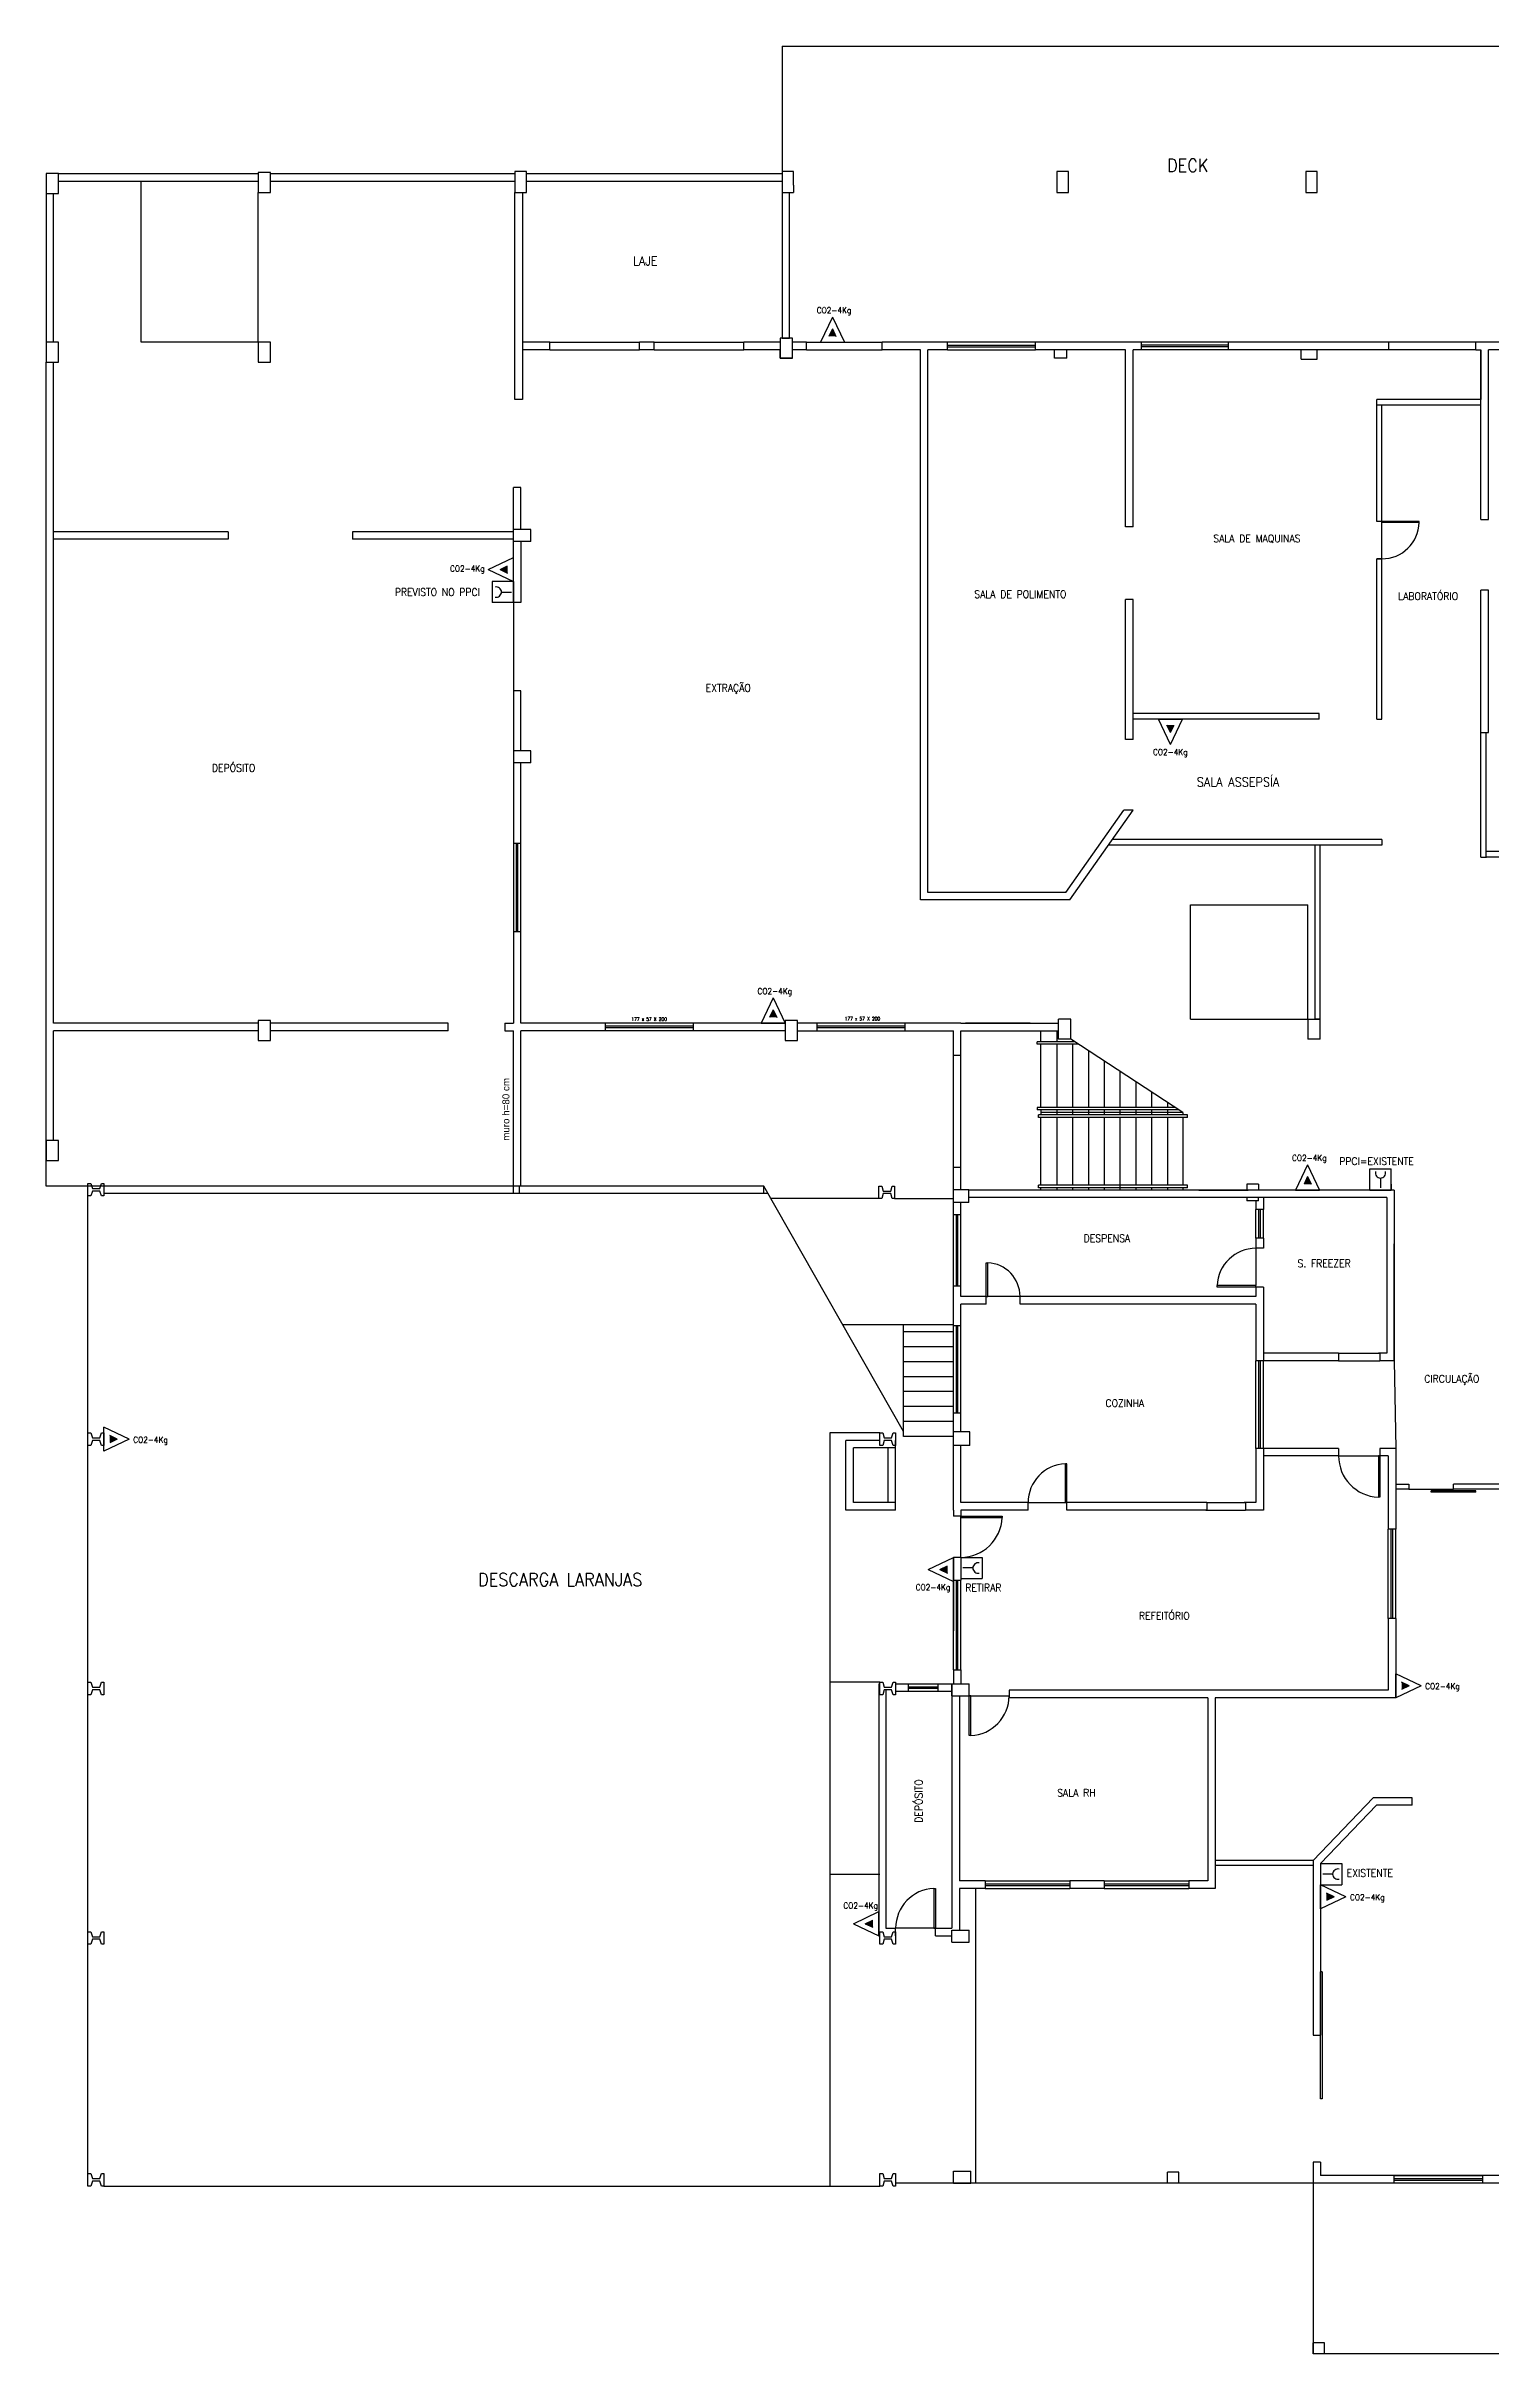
# Model space of a CAD drawing. Header units: metres. Extents: x 2.4 to 59.3, y 2.2 to 48.5.
# Drawn here: x 2.37 to 31.42, y 2.17 to 48.53 of the extents above; entities that cross this region are included whole.
import ezdxf

# ---------------------------------------------------------------- set-up
doc = ezdxf.new("R2010")
doc.units = ezdxf.units.M
doc.header["$LTSCALE"] = 5
doc.styles.add('textstyle5', font='')
doc.styles.add('textstyle7', font='Standard')
doc.styles.get('textstyle5').set_extended_font_data('arial')

msp = doc.modelspace()

# ---------------------------------------------------------------- hatches: boundary and pattern name
for points in [[(18.093, 42.701), (18.238, 42.701), (18.165, 42.854)], [(11.64, 37.949), (11.64, 38.094), (11.487, 38.022)], [(24.886, 34.896), (25.031, 34.896), (24.958, 34.744)], [(16.903, 29.021), (17.048, 29.021), (16.975, 29.174)], [(27.643, 25.671), (27.788, 25.671), (27.716, 25.824)], [(3.644, 20.476), (3.644, 20.621), (3.797, 20.549)], [(20.48, 17.859), (20.48, 18.004), (20.327, 17.932)], [(29.604, 15.523), (29.604, 15.668), (29.757, 15.595)], [(28.094, 11.283), (28.094, 11.428), (28.247, 11.356)], [(18.98, 10.743), (18.98, 10.888), (18.827, 10.815)]]:
    msp.add_hatch(color=1).paths.add_polyline_path(points, flags=0)

# ---------------------------------------------------------------- linework, layer by layer
for p, q in [((17.157, 48.534), (17.157, 46.014)), ((17.157, 48.534), (20.087, 48.534)), ((20.087, 48.534), (32.667, 48.534)), ((2.617, 45.974), (2.367, 45.974)), ((2.367, 45.974), (2.367, 45.574)), ((2.617, 45.574), (2.617, 45.974)), ((2.617, 45.974), (6.627, 45.974)), ((6.877, 45.994), (6.627, 45.994)), ((6.627, 45.994), (6.627, 45.594)), ((6.877, 45.594), (6.877, 45.994)), ((6.877, 45.974), (11.787, 45.974)), ((12.017, 46.014), (11.787, 46.014)), ((11.787, 46.014), (11.787, 45.594)), ((12.017, 45.594), (12.017, 46.014)), ((12.017, 45.974), (17.157, 45.974)), ((17.157, 46.014), (17.157, 45.594)), ((17.387, 46.014), (17.157, 46.014)), ((17.387, 45.744), (17.387, 46.014)), ((22.907, 46.014), (22.677, 46.014)), ((22.677, 46.014), (22.677, 45.594)), ((22.907, 46.014), (22.677, 46.014)), ((22.677, 46.014), (22.677, 45.594)), ((22.907, 45.594), (22.907, 46.014)), ((22.907, 45.594), (22.907, 46.014)), ((27.907, 46.014), (27.677, 46.014)), ((27.677, 46.014), (27.677, 45.594)), ((27.907, 46.014), (27.677, 46.014)), ((27.677, 46.014), (27.677, 45.594)), ((27.907, 45.594), (27.907, 46.014)), ((27.907, 45.594), (27.907, 46.014)), ((2.367, 45.574), (2.367, 42.584)), ((2.367, 45.574), (2.617, 45.574)), ((2.517, 42.584), (2.517, 45.574)), ((2.617, 45.824), (6.627, 45.824)), ((4.277, 42.584), (4.277, 45.824)), ((6.627, 45.594), (6.877, 45.594)), ((6.627, 42.584), (6.627, 45.594)), ((6.877, 45.824), (11.787, 45.824)), ((11.787, 45.594), (12.017, 45.594)), ((11.787, 41.434), (11.787, 45.594)), ((11.937, 45.594), (11.937, 41.434)), ((12.017, 45.824), (17.157, 45.824)), ((17.157, 45.594), (17.387, 45.594)), ((17.157, 45.594), (17.157, 42.664)), ((17.307, 42.664), (17.307, 45.594)), ((17.387, 45.744), (17.387, 45.594)), ((22.677, 45.594), (22.907, 45.594)), ((22.677, 45.594), (22.907, 45.594)), ((22.677, 45.594), (22.907, 45.594)), ((27.677, 45.594), (27.907, 45.594)), ((27.677, 45.594), (27.907, 45.594)), ((17.367, 42.664), (17.117, 42.664)), ((17.117, 42.664), (17.117, 42.264)), ((17.157, 42.664), (17.307, 42.664)), ((17.367, 42.264), (17.367, 42.664)), ((2.617, 42.584), (2.367, 42.584)), ((2.367, 42.584), (2.367, 42.184)), ((2.617, 42.184), (2.617, 42.584)), ((6.627, 42.584), (4.277, 42.584)), ((6.627, 42.584), (4.277, 42.584)), ((6.877, 42.584), (6.627, 42.584)), ((6.627, 42.584), (6.627, 42.184)), ((6.877, 42.184), (6.877, 42.584)), ((12.487, 42.584), (11.937, 42.584)), ((12.487, 42.434), (11.937, 42.434)), ((12.487, 42.434), (12.487, 42.584)), ((12.487, 42.584), (14.287, 42.584)), ((12.487, 42.434), (14.287, 42.434)), ((14.587, 42.584), (14.287, 42.584)), ((14.287, 42.434), (14.287, 42.584)), ((14.587, 42.434), (14.287, 42.434)), ((14.587, 42.434), (14.587, 42.584)), ((14.587, 42.584), (16.387, 42.584)), ((14.587, 42.434), (16.387, 42.434)), ((17.117, 42.584), (16.387, 42.584)), ((16.387, 42.434), (16.387, 42.584)), ((17.117, 42.434), (16.387, 42.434)), ((17.117, 42.264), (17.117, 42.434)), ((17.367, 42.264), (17.117, 42.264)), ((17.117, 42.264), (17.367, 42.264)), ((17.647, 42.584), (17.367, 42.584)), ((17.367, 42.264), (17.367, 42.434)), ((17.647, 42.434), (17.367, 42.434)), ((17.647, 42.434), (17.647, 42.584)), ((17.647, 42.584), (19.167, 42.584)), ((17.647, 42.434), (19.167, 42.434)), ((19.167, 42.434), (19.167, 42.584)), ((32.732, 42.584), (19.167, 42.584)), ((19.937, 42.434), (19.167, 42.434)), ((19.937, 31.384), (19.937, 42.434)), ((20.477, 42.434), (20.087, 42.434)), ((20.087, 31.534), (20.087, 42.434)), ((20.477, 42.434), (20.477, 42.584)), ((20.477, 42.524), (22.247, 42.524)), ((20.477, 42.494), (22.247, 42.494)), ((20.477, 42.434), (22.247, 42.434)), ((22.247, 42.434), (22.247, 42.584)), ((24.057, 42.434), (22.247, 42.434)), ((22.627, 42.264), (22.627, 42.434)), ((22.877, 42.264), (22.627, 42.264)), ((22.877, 42.264), (22.877, 42.434)), ((24.057, 38.874), (24.057, 42.434)), ((24.207, 38.874), (24.207, 42.434)), ((31.097, 42.434), (24.207, 42.434)), ((24.377, 42.434), (24.377, 42.584)), ((26.127, 42.524), (24.377, 42.524)), ((26.127, 42.494), (24.377, 42.494)), ((26.127, 42.434), (26.127, 42.584)), ((27.587, 42.244), (27.587, 42.434)), ((27.587, 42.244), (27.907, 42.244)), ((27.907, 42.244), (27.907, 42.434)), ((29.347, 42.434), (29.347, 42.584)), ((29.347, 42.434), (29.347, 42.584)), ((31.097, 42.434), (31.097, 42.584)), ((31.097, 42.434), (31.097, 42.584)), ((31.097, 42.434), (31.197, 42.434)), ((31.197, 39.024), (31.197, 42.434)), ((31.197, 42.434), (31.197, 41.434)), ((31.347, 39.024), (31.347, 42.434)), ((34.387, 42.434), (31.347, 42.434)), ((2.367, 25.634), (2.367, 42.184)), ((2.367, 42.184), (2.617, 42.184)), ((2.517, 28.904), (2.517, 42.184)), ((6.627, 42.184), (6.877, 42.184)), ((11.937, 41.434), (11.787, 41.434)), ((31.197, 41.434), (29.107, 41.434)), ((29.107, 38.984), (29.107, 41.434)), ((31.197, 41.324), (29.107, 41.324)), ((29.207, 38.234), (29.207, 41.324)), ((11.907, 39.664), (11.757, 39.664)), ((11.757, 37.354), (11.757, 39.664)), ((11.907, 38.824), (11.907, 39.664)), ((29.207, 38.984), (29.107, 38.984)), ((29.957, 38.984), (29.207, 38.984)), ((29.957, 38.964), (29.207, 38.964)), ((29.957, 38.964), (29.957, 38.984)), ((31.197, 39.024), (31.347, 39.024)), ((6.025, 38.78), (2.517, 38.78)), ((6.025, 38.63), (2.517, 38.63)), ((11.757, 38.78), (8.525, 38.78)), ((11.757, 38.63), (8.525, 38.63)), ((12.107, 38.824), (11.757, 38.824)), ((12.107, 38.584), (11.757, 38.584)), ((11.907, 38.584), (11.907, 37.354)), ((12.107, 38.584), (12.107, 38.824)), ((24.207, 38.874), (24.057, 38.874)), ((29.107, 38.234), (29.207, 38.234)), ((29.207, 38.234), (29.107, 38.234)), ((29.107, 35.014), (29.107, 38.234)), ((29.207, 35.014), (29.207, 38.234)), ((31.197, 34.744), (31.197, 37.604)), ((31.347, 37.604), (31.197, 37.604)), ((31.347, 34.744), (31.347, 37.604)), ((11.907, 37.354), (11.757, 37.354)), ((11.757, 37.354), (11.757, 35.584)), ((24.207, 37.414), (24.057, 37.414)), ((24.057, 34.604), (24.057, 37.414)), ((24.207, 34.604), (24.207, 37.414)), ((11.907, 35.584), (11.757, 35.584)), ((11.757, 35.584), (11.757, 28.904)), ((11.907, 34.374), (11.907, 35.584)), ((27.947, 35.124), (24.207, 35.124)), ((27.947, 35.014), (24.207, 35.014)), ((27.947, 35.014), (27.947, 35.124)), ((29.107, 35.014), (29.207, 35.014)), ((12.107, 34.374), (11.757, 34.374)), ((12.107, 34.134), (12.107, 34.374)), ((24.207, 34.604), (24.057, 34.604)), ((31.197, 32.244), (31.197, 34.744)), ((31.197, 34.744), (31.347, 34.744)), ((31.297, 34.744), (31.297, 32.244)), ((12.107, 34.134), (11.757, 34.134)), ((11.907, 28.904), (11.907, 34.134)), ((22.859, 31.534), (24.024, 33.184)), ((22.937, 31.384), (24.207, 33.184)), ((24.207, 33.184), (24.024, 33.184)), ((11.907, 32.514), (11.757, 32.514)), ((11.907, 32.514), (11.757, 32.514)), ((11.817, 30.744), (11.817, 32.514)), ((11.847, 30.744), (11.847, 32.514)), ((29.207, 32.484), (23.713, 32.484)), ((29.207, 32.594), (23.791, 32.594)), ((27.867, 28.984), (27.867, 32.484)), ((27.967, 28.984), (27.967, 32.484)), ((29.207, 32.594), (29.207, 32.484)), ((31.197, 32.244), (31.307, 32.244)), ((36.447, 32.354), (31.297, 32.354)), ((36.337, 32.244), (31.307, 32.244)), ((22.859, 31.534), (20.087, 31.534)), ((22.937, 31.384), (19.937, 31.384)), ((25.363, 31.284), (27.717, 31.284)), ((27.717, 28.984), (27.717, 31.284)), ((11.907, 30.744), (11.757, 30.744)), ((11.907, 30.744), (11.757, 30.744)), ((6.627, 28.904), (2.517, 28.904)), ((2.517, 26.547), (2.517, 28.754)), ((6.627, 28.754), (2.517, 28.754)), ((6.877, 28.961), (6.627, 28.961)), ((6.627, 28.961), (6.627, 28.561)), ((6.877, 28.561), (6.877, 28.961)), ((10.444, 28.904), (6.877, 28.904)), ((10.444, 28.754), (6.877, 28.754)), ((11.583, 28.904), (11.757, 28.904)), ((11.583, 28.754), (11.757, 28.754)), ((11.757, 25.484), (11.757, 28.754)), ((17.217, 28.904), (11.907, 28.904)), ((11.907, 25.634), (11.907, 28.754)), ((17.217, 28.754), (11.907, 28.754)), ((13.607, 28.754), (13.607, 28.904)), ((15.377, 28.844), (13.607, 28.844)), ((15.377, 28.814), (13.607, 28.814)), ((15.377, 28.754), (15.377, 28.904)), ((17.467, 28.961), (17.217, 28.961)), ((17.217, 28.961), (17.217, 28.561)), ((17.467, 28.561), (17.467, 28.961)), ((20.747, 28.904), (17.467, 28.904)), ((17.467, 28.754), (20.597, 28.754)), ((17.857, 28.754), (17.857, 28.904)), ((19.627, 28.844), (17.857, 28.844)), ((19.627, 28.814), (17.857, 28.814)), ((19.627, 28.754), (19.627, 28.904)), ((20.597, 28.254), (20.597, 28.754)), ((20.747, 28.904), (22.707, 28.904)), ((20.747, 28.754), (22.707, 28.754)), ((20.747, 26.004), (20.747, 28.754)), ((22.139, 28.904), (20.838, 28.904)), ((22.355, 28.534), (22.355, 28.754)), ((22.673, 28.754), (22.673, 28.534)), ((22.957, 28.984), (22.707, 28.984)), ((22.707, 28.584), (22.707, 28.984)), ((22.957, 28.584), (22.957, 28.984)), ((22.957, 28.584), (22.957, 28.984)), ((25.363, 28.984), (27.717, 28.984)), ((27.717, 28.984), (27.717, 28.584)), ((27.717, 28.984), (27.967, 28.984)), ((27.967, 28.984), (27.867, 28.984)), ((27.967, 28.584), (27.967, 28.984)), ((6.627, 28.561), (6.877, 28.561)), ((17.217, 28.561), (17.467, 28.561)), ((22.279, 28.484), (22.279, 28.534)), ((23.033, 28.534), (22.279, 28.534)), ((23.11, 28.484), (22.279, 28.484)), ((22.355, 27.214), (22.355, 28.484)), ((22.673, 28.484), (22.673, 27.214)), ((22.957, 28.584), (22.707, 28.584)), ((25.209, 27.114), (22.957, 28.584)), ((22.991, 28.562), (22.991, 28.534)), ((22.991, 28.484), (22.991, 27.214)), ((23.309, 28.354), (23.309, 27.214)), ((27.967, 28.584), (27.717, 28.584)), ((20.747, 28.254), (20.597, 28.254)), ((20.597, 26.004), (20.597, 28.254)), ((23.627, 28.147), (23.627, 27.214)), ((23.945, 27.939), (23.945, 27.214)), ((24.262, 27.732), (24.262, 27.214)), ((24.58, 27.524), (24.58, 27.214)), ((22.279, 27.214), (22.279, 27.164)), ((25.056, 27.214), (22.279, 27.214)), ((25.132, 27.164), (22.279, 27.164)), ((22.305, 27.014), (22.305, 27.064)), ((25.3, 27.064), (22.305, 27.064)), ((25.3, 27.014), (22.305, 27.014)), ((22.355, 27.164), (22.355, 27.064)), ((25.209, 27.114), (22.355, 27.114)), ((22.355, 25.651), (22.355, 27.017)), ((22.673, 27.164), (22.673, 27.114)), ((22.673, 27.114), (22.673, 27.064)), ((22.673, 27.014), (22.673, 25.651)), ((22.991, 27.164), (22.991, 27.114)), ((22.991, 27.114), (22.991, 27.064)), ((22.991, 27.014), (22.991, 25.651)), ((23.309, 27.164), (23.309, 27.114)), ((23.309, 27.114), (23.309, 27.064)), ((23.309, 27.014), (23.309, 25.651)), ((23.627, 27.164), (23.627, 27.114)), ((23.627, 27.114), (23.627, 27.064)), ((23.627, 27.014), (23.627, 25.651)), ((23.945, 27.164), (23.945, 27.114)), ((23.945, 27.114), (23.945, 27.064)), ((23.945, 27.014), (23.945, 25.554)), ((24.262, 27.164), (24.262, 27.114)), ((24.262, 27.114), (24.262, 27.064)), ((24.262, 27.014), (24.262, 25.651)), ((24.58, 27.164), (24.58, 27.114)), ((24.58, 27.114), (24.58, 27.064)), ((24.58, 27.014), (24.58, 25.651)), ((24.898, 27.317), (24.898, 27.214)), ((24.898, 27.164), (24.898, 27.114)), ((24.898, 27.114), (24.898, 27.064)), ((24.898, 27.014), (24.898, 25.651)), ((25.209, 27.114), (25.209, 27.064)), ((25.209, 27.014), (25.209, 25.651)), ((25.3, 27.014), (25.3, 27.064)), ((2.617, 26.547), (2.367, 26.547)), ((2.367, 26.547), (2.367, 26.147)), ((2.617, 26.147), (2.617, 26.547)), ((2.367, 26.147), (2.617, 26.147)), ((20.747, 26.004), (20.597, 26.004)), ((20.597, 25.054), (20.597, 26.004)), ((20.747, 25.557), (20.747, 26.004)), ((20.747, 25.819), (20.747, 25.999)), ((11.877, 25.634), (2.367, 25.634)), ((3.207, 25.434), (3.207, 25.684)), ((3.207, 25.684), (3.267, 25.684)), ((3.207, 20.674), (3.207, 25.634)), ((3.267, 25.684), (3.297, 25.584)), ((3.297, 25.534), (3.267, 25.434)), ((3.297, 25.584), (3.447, 25.584)), ((3.447, 25.534), (3.297, 25.534)), ((3.447, 25.584), (3.477, 25.684)), ((3.477, 25.434), (3.447, 25.534)), ((3.477, 25.684), (3.527, 25.684)), ((3.527, 25.684), (3.527, 25.434)), ((16.787, 25.634), (3.527, 25.634)), ((11.877, 25.484), (11.877, 25.634)), ((11.877, 25.484), (11.877, 25.634)), ((16.787, 25.484), (16.787, 25.634)), ((19.597, 20.704), (16.787, 25.634)), ((19.097, 25.384), (19.097, 25.634)), ((19.097, 25.634), (19.157, 25.634)), ((19.157, 25.634), (19.187, 25.534)), ((19.187, 25.534), (19.337, 25.534)), ((19.337, 25.534), (19.367, 25.634)), ((19.367, 25.634), (19.417, 25.634)), ((19.417, 25.634), (19.417, 25.384)), ((20.907, 25.557), (20.597, 25.557)), ((20.907, 25.304), (20.907, 25.557)), ((29.457, 25.554), (20.907, 25.554)), ((22.305, 25.601), (22.305, 25.651)), ((25.3, 25.651), (22.305, 25.651)), ((25.3, 25.601), (22.305, 25.601)), ((22.355, 25.554), (22.355, 25.601)), ((22.673, 25.601), (22.673, 25.554)), ((22.991, 25.601), (22.991, 25.554)), ((23.309, 25.601), (23.309, 25.554)), ((23.627, 25.601), (23.627, 25.554)), ((24.262, 25.601), (24.262, 25.554)), ((24.58, 25.601), (24.58, 25.554)), ((24.898, 25.601), (24.898, 25.554)), ((25.209, 25.601), (25.209, 25.554)), ((25.209, 25.574), (25.209, 25.554)), ((25.3, 25.601), (25.3, 25.651)), ((25.527, 25.554), (26.52, 25.554)), ((26.497, 25.674), (26.497, 25.554)), ((26.727, 25.674), (26.497, 25.674)), ((26.727, 25.674), (26.727, 25.554)), ((29.392, 25.674), (29.392, 25.554)), ((29.457, 25.554), (29.457, 25.404)), ((3.267, 25.434), (3.207, 25.434)), ((3.527, 25.434), (3.477, 25.434)), ((16.873, 25.484), (3.527, 25.484)), ((11.877, 25.484), (11.877, 25.484)), ((19.097, 25.384), (16.93, 25.384)), ((19.157, 25.384), (19.097, 25.384)), ((19.187, 25.484), (19.157, 25.384)), ((19.337, 25.484), (19.187, 25.484)), ((19.367, 25.384), (19.337, 25.484)), ((19.417, 25.384), (19.367, 25.384)), ((19.417, 25.384), (20.597, 25.384)), ((20.907, 25.304), (20.597, 25.304)), ((20.747, 25.054), (20.597, 25.054)), ((20.597, 23.624), (20.597, 25.054)), ((20.657, 23.624), (20.657, 25.054)), ((20.687, 23.624), (20.687, 25.054)), ((20.747, 25.054), (20.747, 25.304)), ((20.747, 23.624), (20.747, 25.054)), ((29.307, 25.404), (20.907, 25.404)), ((26.497, 25.404), (26.497, 25.334)), ((26.727, 25.334), (26.497, 25.334)), ((26.677, 25.334), (26.677, 25.164)), ((26.827, 25.164), (26.677, 25.164)), ((26.677, 24.584), (26.677, 25.164)), ((26.727, 25.334), (26.727, 25.404)), ((26.737, 24.584), (26.737, 25.164)), ((26.767, 24.584), (26.767, 25.164)), ((26.827, 25.404), (26.827, 25.164)), ((26.827, 24.584), (26.827, 25.164)), ((29.307, 25.404), (29.307, 22.274)), ((29.457, 25.404), (29.457, 22.124)), ((26.827, 24.584), (26.677, 24.584)), ((26.677, 24.584), (26.677, 24.384)), ((26.827, 24.584), (26.827, 24.384)), ((26.827, 24.384), (26.677, 24.384)), ((26.677, 24.384), (26.677, 23.634)), ((29.457, 22.124), (29.457, 24.474)), ((21.257, 23.414), (21.257, 24.093)), ((21.257, 24.093), (21.287, 24.093)), ((21.287, 23.414), (21.287, 24.093)), ((20.747, 23.624), (20.597, 23.624)), ((20.597, 22.824), (20.597, 23.624)), ((20.747, 23.414), (20.747, 23.624)), ((21.257, 23.414), (20.747, 23.414)), ((21.257, 23.264), (20.747, 23.264)), ((20.747, 22.824), (20.747, 23.264)), ((21.257, 23.264), (21.257, 23.414)), ((21.257, 23.414), (21.287, 23.414)), ((21.937, 23.414), (21.287, 23.414)), ((26.677, 23.414), (21.937, 23.414)), ((21.937, 23.264), (21.937, 23.414)), ((26.677, 23.264), (21.937, 23.264)), ((26.677, 23.634), (25.897, 23.634)), ((25.897, 23.604), (25.897, 23.634)), ((26.677, 23.604), (25.897, 23.604)), ((26.677, 23.604), (26.677, 23.634)), ((26.827, 23.604), (26.677, 23.604)), ((26.677, 23.604), (26.677, 23.414)), ((26.677, 23.264), (26.677, 22.124)), ((26.827, 23.604), (26.827, 22.124)), ((18.372, 22.854), (20.597, 22.854)), ((19.597, 20.604), (19.597, 22.854)), ((20.747, 22.824), (20.597, 22.824)), ((20.597, 21.074), (20.597, 22.824)), ((20.657, 21.074), (20.657, 22.824)), ((20.687, 21.074), (20.687, 22.824)), ((20.747, 21.074), (20.747, 22.824)), ((20.597, 22.704), (19.597, 22.704)), ((20.597, 22.404), (19.597, 22.404)), ((28.337, 22.274), (26.827, 22.274)), ((28.337, 22.274), (28.337, 22.124)), ((28.337, 22.274), (29.167, 22.274)), ((29.167, 22.274), (29.137, 22.274)), ((29.307, 22.274), (29.167, 22.274)), ((29.167, 22.274), (29.167, 22.124)), ((20.597, 22.104), (19.597, 22.104)), ((20.597, 21.804), (19.597, 21.804)), ((26.827, 22.124), (26.677, 22.124)), ((26.677, 20.364), (26.677, 22.124)), ((26.737, 20.364), (26.737, 22.124)), ((26.767, 20.364), (26.767, 22.124)), ((28.337, 22.124), (26.827, 22.124)), ((26.827, 20.364), (26.827, 22.124)), ((28.337, 22.124), (29.167, 22.124)), ((29.457, 22.124), (29.167, 22.124)), ((29.457, 22.124), (29.487, 20.364)), ((20.597, 21.504), (19.597, 21.504)), ((20.597, 21.204), (19.597, 21.204)), ((20.597, 20.904), (19.597, 20.904)), ((20.747, 21.074), (20.597, 21.074)), ((20.597, 20.424), (20.597, 21.074)), ((20.747, 20.694), (20.747, 21.074)), ((3.207, 20.424), (3.207, 20.674)), ((3.207, 20.674), (3.267, 20.674)), ((3.207, 15.664), (3.207, 20.424)), ((3.267, 20.424), (3.207, 20.424)), ((3.267, 20.674), (3.297, 20.574)), ((3.297, 20.524), (3.267, 20.424)), ((3.297, 20.574), (3.447, 20.574)), ((3.447, 20.524), (3.297, 20.524)), ((3.447, 20.574), (3.477, 20.674)), ((3.477, 20.424), (3.447, 20.524)), ((3.477, 20.674), (3.527, 20.674)), ((3.527, 20.424), (3.477, 20.424)), ((3.527, 20.674), (3.527, 20.424)), ((19.117, 20.674), (18.117, 20.674)), ((18.117, 20.674), (18.117, 5.544)), ((18.437, 19.124), (18.437, 20.524)), ((19.117, 20.524), (18.437, 20.524)), ((19.117, 20.424), (19.117, 20.674)), ((19.117, 20.674), (19.177, 20.674)), ((19.177, 20.424), (19.117, 20.424)), ((19.177, 20.674), (19.207, 20.574)), ((19.207, 20.524), (19.177, 20.424)), ((19.207, 20.574), (19.357, 20.574)), ((19.357, 20.524), (19.207, 20.524)), ((19.357, 20.574), (19.387, 20.674)), ((19.387, 20.424), (19.357, 20.524)), ((19.387, 20.674), (19.437, 20.674)), ((19.437, 20.424), (19.387, 20.424)), ((19.437, 20.674), (19.437, 20.424)), ((19.437, 20.374), (19.437, 20.524)), ((20.597, 20.604), (19.597, 20.604)), ((20.927, 20.694), (20.597, 20.694)), ((20.927, 20.424), (20.597, 20.424)), ((20.597, 19.124), (20.597, 20.424)), ((20.747, 19.274), (20.747, 20.424)), ((20.927, 20.424), (20.927, 20.694)), ((18.587, 19.274), (18.587, 20.374)), ((19.437, 20.374), (18.587, 20.374)), ((19.287, 19.274), (19.287, 20.374)), ((19.437, 19.274), (19.437, 20.374)), ((22.847, 19.274), (22.847, 20.054)), ((22.877, 20.054), (22.847, 20.054)), ((22.877, 19.274), (22.877, 20.054)), ((26.827, 20.364), (26.677, 20.364)), ((26.677, 20.364), (26.677, 19.274)), ((28.337, 20.364), (26.827, 20.364)), ((26.827, 20.364), (26.827, 19.124)), ((28.337, 20.214), (26.827, 20.214)), ((28.337, 20.364), (28.337, 20.214)), ((28.337, 20.214), (29.167, 20.214)), ((29.137, 20.214), (29.137, 19.384)), ((29.167, 20.214), (29.137, 20.214)), ((29.487, 20.364), (29.167, 20.364)), ((29.167, 20.364), (29.167, 20.214)), ((29.337, 20.214), (29.167, 20.214)), ((29.167, 20.214), (29.167, 19.384)), ((29.337, 20.214), (29.337, 18.744)), ((29.487, 20.364), (29.487, 18.744)), ((29.487, 19.642), (29.587, 19.642)), ((29.487, 19.642), (29.747, 19.642)), ((29.747, 19.542), (29.491, 19.542)), ((29.747, 19.642), (29.747, 19.542)), ((29.747, 19.542), (30.647, 19.542)), ((30.197, 19.482), (30.197, 19.512)), ((31.097, 19.512), (30.197, 19.512)), ((31.097, 19.482), (30.197, 19.482)), ((31.947, 19.642), (30.647, 19.642)), ((30.647, 19.542), (30.647, 19.642)), ((31.837, 19.542), (30.647, 19.542)), ((31.097, 19.482), (31.097, 19.512)), ((19.437, 19.124), (18.437, 19.124)), ((19.437, 19.274), (18.587, 19.274)), ((19.437, 19.124), (19.437, 19.274)), ((20.597, 19.124), (20.597, 19.004)), ((22.097, 19.274), (20.747, 19.274)), ((20.747, 19.124), (20.747, 19.004)), ((22.097, 19.124), (20.747, 19.124)), ((22.097, 19.124), (22.097, 19.274)), ((22.097, 19.274), (22.877, 19.274)), ((22.877, 19.274), (22.847, 19.274)), ((25.687, 19.274), (22.877, 19.274)), ((22.877, 19.124), (22.877, 19.274)), ((25.687, 19.124), (22.877, 19.124)), ((25.687, 19.274), (25.687, 19.124)), ((25.687, 19.274), (26.467, 19.274)), ((25.687, 19.124), (26.467, 19.124)), ((26.467, 19.274), (26.437, 19.274)), ((26.677, 19.274), (26.467, 19.274)), ((26.467, 19.274), (26.467, 19.124)), ((26.827, 19.124), (26.467, 19.124)), ((29.167, 19.384), (29.137, 19.384)), ((20.747, 19.004), (20.597, 19.004)), ((20.747, 19.004), (21.577, 19.004)), ((20.747, 18.174), (20.747, 19.004)), ((20.747, 18.974), (21.577, 18.974)), ((20.997, 19.004), (21.513, 19.004)), ((21.577, 19.004), (21.577, 18.974)), ((29.487, 18.744), (29.337, 18.744)), ((29.337, 16.944), (29.337, 18.744)), ((29.397, 16.944), (29.397, 18.744)), ((29.427, 16.944), (29.427, 18.744)), ((29.487, 16.944), (29.487, 18.744)), ((20.597, 18.174), (20.597, 17.714)), ((20.747, 18.174), (20.597, 18.174)), ((20.747, 18.174), (20.747, 17.714)), ((20.597, 17.997), (20.597, 16.696)), ((20.597, 17.714), (20.747, 17.714)), ((20.597, 15.914), (20.597, 17.714)), ((20.657, 15.914), (20.657, 17.714)), ((20.687, 15.914), (20.687, 17.714)), ((20.747, 15.914), (20.747, 17.714)), ((29.487, 16.944), (29.337, 16.944)), ((29.337, 16.944), (29.337, 15.504)), ((29.487, 16.944), (29.487, 15.354)), ((20.597, 15.914), (20.597, 15.634)), ((20.597, 15.914), (20.747, 15.914)), ((20.747, 15.914), (20.747, 15.634)), ((3.207, 15.414), (3.207, 15.664)), ((3.207, 15.664), (3.267, 15.664)), ((3.207, 10.654), (3.207, 15.414)), ((3.267, 15.414), (3.207, 15.414)), ((3.267, 15.664), (3.297, 15.564)), ((3.297, 15.514), (3.267, 15.414)), ((3.297, 15.564), (3.447, 15.564)), ((3.447, 15.514), (3.297, 15.514)), ((3.447, 15.564), (3.477, 15.664)), ((3.477, 15.414), (3.447, 15.514)), ((3.477, 15.664), (3.527, 15.664)), ((3.527, 15.414), (3.477, 15.414)), ((3.527, 15.664), (3.527, 15.414)), ((19.117, 15.664), (18.117, 15.664)), ((19.097, 15.634), (19.097, 10.574)), ((19.097, 15.634), (19.117, 15.634)), ((19.117, 15.414), (19.117, 15.664)), ((19.117, 15.664), (19.177, 15.664)), ((19.177, 15.414), (19.117, 15.414)), ((19.177, 15.664), (19.207, 15.564)), ((19.207, 15.514), (19.177, 15.414)), ((19.207, 15.564), (19.357, 15.564)), ((19.357, 15.514), (19.207, 15.514)), ((19.237, 15.514), (19.237, 10.724)), ((19.357, 15.564), (19.387, 15.664)), ((19.387, 15.414), (19.357, 15.514)), ((19.387, 15.664), (19.437, 15.664)), ((19.437, 15.414), (19.387, 15.414)), ((19.437, 15.664), (19.437, 15.414)), ((19.437, 15.634), (20.597, 15.634)), ((19.437, 15.484), (20.567, 15.484)), ((19.687, 15.634), (19.687, 15.484)), ((19.687, 15.574), (20.287, 15.574)), ((19.687, 15.544), (20.287, 15.544)), ((20.287, 15.634), (20.287, 15.484)), ((20.567, 15.394), (20.567, 15.634)), ((20.567, 15.634), (20.917, 15.634)), ((20.567, 15.634), (20.567, 10.724)), ((20.567, 15.394), (20.917, 15.394)), ((20.717, 15.394), (20.717, 11.674)), ((20.917, 15.394), (20.917, 15.634)), ((20.917, 15.394), (20.937, 15.394)), ((20.947, 15.394), (20.917, 15.394)), ((20.917, 15.394), (21.717, 15.394)), ((20.917, 14.594), (20.917, 15.394)), ((20.947, 14.594), (20.947, 15.394)), ((29.337, 15.504), (21.717, 15.504)), ((21.717, 15.504), (21.717, 15.354)), ((25.707, 15.354), (21.717, 15.354)), ((25.707, 15.354), (25.707, 11.674)), ((29.487, 15.354), (25.857, 15.354)), ((25.857, 15.354), (25.857, 11.524)), ((20.947, 14.594), (20.917, 14.594)), ((27.827, 12.084), (29.034, 13.344)), ((27.977, 12.024), (29.098, 13.194)), ((29.818, 13.344), (29.034, 13.344)), ((29.818, 13.194), (29.098, 13.194)), ((29.818, 13.194), (29.818, 13.344)), ((27.827, 12.084), (25.857, 12.084)), ((27.827, 12.084), (27.827, 8.574)), ((19.117, 11.804), (18.117, 11.804)), ((21.237, 11.674), (20.717, 11.674)), ((21.237, 11.674), (21.237, 11.524)), ((21.237, 11.674), (22.937, 11.674)), ((21.237, 11.614), (22.937, 11.614)), ((22.937, 11.674), (22.937, 11.524)), ((23.627, 11.674), (22.937, 11.674)), ((23.627, 11.674), (23.627, 11.524)), ((23.627, 11.674), (25.327, 11.674)), ((23.627, 11.614), (25.327, 11.614)), ((25.327, 11.674), (25.327, 11.524)), ((25.707, 11.674), (25.327, 11.674)), ((27.827, 11.984), (25.857, 11.984)), ((27.977, 12.024), (27.974, 8.574)), ((20.207, 11.524), (20.207, 10.724)), ((20.207, 11.524), (20.237, 11.524)), ((20.237, 11.524), (20.237, 10.724)), ((20.717, 11.524), (20.717, 10.684)), ((21.237, 11.524), (20.717, 11.524)), ((21.047, 5.604), (21.047, 11.524)), ((21.237, 11.584), (22.937, 11.584)), ((21.237, 11.524), (22.937, 11.524)), ((23.627, 11.524), (22.937, 11.524)), ((23.627, 11.584), (25.327, 11.584)), ((23.627, 11.524), (25.327, 11.524)), ((25.857, 11.524), (25.327, 11.524)), ((19.237, 10.724), (19.437, 10.724)), ((19.437, 10.574), (19.437, 10.724)), ((20.237, 10.724), (19.437, 10.724)), ((20.207, 10.724), (20.237, 10.724)), ((20.237, 10.574), (20.237, 10.724)), ((20.237, 10.724), (20.567, 10.724)), ((20.567, 10.444), (20.567, 10.684)), ((20.567, 10.684), (20.917, 10.684)), ((20.917, 10.444), (20.917, 10.684)), ((3.207, 10.404), (3.207, 10.654)), ((3.207, 10.654), (3.267, 10.654)), ((3.207, 5.794), (3.207, 10.404)), ((3.267, 10.404), (3.207, 10.404)), ((3.267, 10.654), (3.297, 10.554)), ((3.297, 10.504), (3.267, 10.404)), ((3.297, 10.554), (3.447, 10.554)), ((3.447, 10.504), (3.297, 10.504)), ((3.447, 10.554), (3.477, 10.654)), ((3.477, 10.404), (3.447, 10.504)), ((3.477, 10.654), (3.527, 10.654)), ((3.527, 10.404), (3.477, 10.404)), ((3.527, 10.654), (3.527, 10.404)), ((19.097, 10.574), (19.117, 10.574)), ((19.117, 10.404), (19.117, 10.654)), ((19.117, 10.654), (19.177, 10.654)), ((19.177, 10.404), (19.117, 10.404)), ((19.177, 10.654), (19.207, 10.554)), ((19.207, 10.504), (19.177, 10.404)), ((19.207, 10.554), (19.357, 10.554)), ((19.357, 10.504), (19.207, 10.504)), ((19.357, 10.554), (19.387, 10.654)), ((19.387, 10.404), (19.357, 10.504)), ((19.387, 10.654), (19.437, 10.654)), ((19.437, 10.404), (19.387, 10.404)), ((19.437, 10.654), (19.437, 10.404)), ((20.237, 10.574), (20.567, 10.574)), ((20.567, 10.444), (20.917, 10.444)), ((27.976, 7.299), (27.976, 9.849)), ((28.006, 9.849), (27.976, 9.849)), ((28.006, 9.849), (28.006, 7.299)), ((27.827, 8.574), (27.827, 8.574)), ((27.827, 8.574), (27.974, 8.574)), ((28.006, 7.299), (27.976, 7.299)), ((3.207, 5.544), (3.207, 5.794)), ((3.207, 5.794), (3.267, 5.794)), ((3.267, 5.794), (3.297, 5.694)), ((3.297, 5.644), (3.267, 5.544)), ((3.297, 5.694), (3.447, 5.694)), ((3.447, 5.644), (3.297, 5.644)), ((3.447, 5.694), (3.477, 5.794)), ((3.477, 5.544), (3.447, 5.644)), ((3.477, 5.794), (3.527, 5.794)), ((3.527, 5.794), (3.527, 5.544)), ((19.117, 5.544), (19.117, 5.794)), ((19.117, 5.794), (19.177, 5.794)), ((19.177, 5.794), (19.207, 5.694)), ((19.207, 5.644), (19.177, 5.544)), ((19.207, 5.694), (19.357, 5.694)), ((19.357, 5.644), (19.207, 5.644)), ((19.357, 5.694), (19.387, 5.794)), ((19.387, 5.544), (19.357, 5.644)), ((19.387, 5.794), (19.437, 5.794)), ((19.437, 5.794), (19.437, 5.544)), ((21.047, 5.604), (19.437, 5.604)), ((20.597, 5.604), (20.597, 5.844)), ((20.597, 5.844), (20.947, 5.844)), ((20.597, 5.604), (20.947, 5.604)), ((20.947, 5.604), (20.947, 5.844)), ((24.897, 5.604), (21.047, 5.604)), ((25.127, 5.824), (24.897, 5.824)), ((24.897, 5.604), (24.897, 5.824)), ((25.127, 5.604), (24.897, 5.604)), ((25.127, 5.604), (25.127, 5.824)), ((27.827, 5.604), (25.127, 5.604)), ((27.977, 6.024), (27.827, 6.024)), ((27.827, 6.024), (27.827, 5.604)), ((27.827, 5.604), (27.827, 2.174)), ((31.998, 5.604), (27.827, 5.604)), ((27.977, 6.024), (27.977, 5.754)), ((31.998, 5.754), (27.977, 5.754)), ((29.457, 5.604), (29.457, 5.754)), ((29.457, 5.754), (31.237, 5.754)), ((29.457, 5.694), (31.237, 5.694)), ((29.457, 5.664), (31.237, 5.664)), ((31.237, 5.604), (31.237, 5.754)), ((3.267, 5.544), (3.207, 5.544)), ((3.527, 5.544), (3.477, 5.544)), ((3.527, 5.544), (19.117, 5.544)), ((19.177, 5.544), (19.117, 5.544)), ((19.437, 5.544), (19.387, 5.544)), ((28.057, 2.394), (27.827, 2.394)), ((27.827, 2.174), (27.827, 2.394)), ((28.057, 2.174), (28.057, 2.394)), ((51.207, 2.174), (27.827, 2.174)), ((28.057, 2.174), (27.827, 2.174))]:
    msp.add_line(p, q)
at = {"color": 1}
for p, q in [((18.165, 43.092), (17.924, 42.584)), ((18.165, 42.854), (18.093, 42.701)), ((18.165, 43.092), (18.407, 42.584)), ((18.165, 42.854), (18.238, 42.701)), ((17.924, 42.584), (18.407, 42.584)), ((11.248, 38.022), (11.757, 38.263)), ((11.248, 38.022), (11.757, 37.78)), ((11.487, 38.022), (11.64, 38.094)), ((11.487, 38.022), (11.64, 37.949)), ((11.757, 37.78), (11.757, 38.263)), ((11.757, 37.78), (11.331, 37.78)), ((11.331, 37.78), (11.331, 37.354)), ((11.517, 37.567), (11.715, 37.567)), ((11.757, 37.78), (11.757, 37.354)), ((11.757, 37.354), (11.331, 37.354)), ((24.717, 35.014), (25.2, 35.014)), ((24.958, 34.505), (24.717, 35.014)), ((24.958, 34.744), (24.886, 34.896)), ((24.958, 34.505), (25.2, 35.014)), ((24.958, 34.744), (25.031, 34.896)), ((16.975, 29.412), (16.734, 28.904)), ((16.975, 29.412), (17.217, 28.904)), ((16.734, 28.904), (17.217, 28.904)), ((16.975, 29.174), (16.903, 29.021)), ((16.975, 29.174), (17.048, 29.021)), ((27.716, 26.062), (27.474, 25.554)), ((27.716, 26.062), (27.957, 25.554)), ((28.966, 25.554), (28.966, 25.98)), ((28.966, 25.98), (29.392, 25.98)), ((29.392, 25.554), (29.392, 25.98)), ((27.474, 25.554), (27.957, 25.554)), ((27.716, 25.824), (27.643, 25.671)), ((27.716, 25.824), (27.788, 25.671)), ((28.966, 25.554), (29.392, 25.554)), ((29.179, 25.793), (29.179, 25.596)), ((3.527, 20.307), (3.527, 20.79)), ((4.036, 20.549), (3.527, 20.79)), ((4.036, 20.549), (3.527, 20.307)), ((3.797, 20.549), (3.644, 20.621)), ((3.797, 20.549), (3.644, 20.476)), ((20.088, 17.932), (20.597, 18.174)), ((20.597, 17.69), (20.597, 18.174)), ((20.747, 18.174), (21.173, 18.174)), ((20.747, 18.174), (20.747, 17.747)), ((21.173, 18.174), (21.173, 17.747)), ((20.088, 17.932), (20.597, 17.69)), ((20.327, 17.932), (20.48, 18.004)), ((20.327, 17.932), (20.48, 17.859)), ((20.747, 17.747), (21.173, 17.747)), ((20.987, 17.961), (20.789, 17.961)), ((29.487, 15.354), (29.487, 15.837)), ((29.996, 15.595), (29.487, 15.837)), ((29.996, 15.595), (29.487, 15.354)), ((29.757, 15.595), (29.604, 15.668)), ((29.757, 15.595), (29.604, 15.523)), ((27.977, 12.024), (28.403, 12.024)), ((27.977, 12.024), (27.977, 11.597)), ((27.977, 11.597), (28.403, 11.597)), ((27.977, 11.114), (27.977, 11.597)), ((28.486, 11.356), (27.977, 11.597)), ((28.217, 11.811), (28.019, 11.811)), ((28.403, 12.024), (28.403, 11.597)), ((28.486, 11.356), (27.977, 11.114)), ((28.247, 11.356), (28.094, 11.428)), ((28.247, 11.356), (28.094, 11.283)), ((18.588, 10.815), (19.097, 11.057)), ((18.588, 10.815), (19.097, 10.574)), ((18.827, 10.815), (18.98, 10.888)), ((18.827, 10.815), (18.98, 10.743)), ((19.097, 10.574), (19.097, 11.057)), ((27.977, 9.696), (27.977, 9.27))]:
    msp.add_line(p, q, dxfattribs=at)
at = {"color": 253}
for p, q in [((29.207, 38.234), (29.207, 38.984)), ((26.827, 20.214), (26.827, 19.534)), ((25.667, 19.124), (26.467, 19.124)), ((20.747, 19.004), (20.747, 18.974))]:
    msp.add_line(p, q, dxfattribs=at)
at = {"linetype": 'Continuous'}
for p, q in [((6.025, 38.78), (6.025, 38.63)), ((8.525, 38.78), (8.525, 38.63)), ((25.363, 28.984), (25.363, 31.284)), ((10.444, 28.754), (10.444, 28.904)), ((11.583, 28.904), (11.583, 28.754))]:
    msp.add_line(p, q, dxfattribs=at)
for centre, radius, start, end in [((29.207, 38.984), 0.75, 270, 358.4719), ((26.677, 23.604), 0.78, 90, 177.7958), ((21.257, 23.414), 0.68, 0, 87.4714), ((22.877, 19.274), 0.78, 92.2042, 180), ((29.167, 20.214), 0.83, 180, 267.9286), ((20.747, 19.004), 0.83, 270, 357.9286), ((20.917, 15.394), 0.8, 272.1692, 0.0201), ((20.237, 10.724), 0.8, 92.1692, 180.0201)]:
    msp.add_arc(centre, radius, start, end)
at = {"color": 1}
for centre, start, end in [((11.411, 37.563), 1.8228, 102.961), ((11.411, 37.57), 257.039, 358.1772), ((29.183, 25.9), 167.039, 268.1772), ((29.176, 25.9), 271.8228, 12.961), ((21.094, 17.957), 77.039, 178.1772), ((21.094, 17.964), 181.8228, 282.961), ((28.324, 11.807), 77.039, 178.1772), ((28.324, 11.814), 181.8228, 282.961)]:
    msp.add_arc(centre, 0.107, start, end, dxfattribs=at)

# ---------------------------------------------------------------- texts
at = {"style": 'textstyle7'}
for s, height, p in [('DECK', 0.26, (24.89, 46.007)), ('LAJE', 0.18, (14.16, 44.13)), ('SALA DE MAQUINAS', 0.15, (25.82, 38.567)), ('PREVISTO NO PPCI', 0.15, (9.374, 37.492)), ('SALA DE POLIMENTO', 0.15, (21.018, 37.447)), ('LABORATÓRIO', 0.15, (29.534, 37.409)), ('EXTRAÇÃO', 0.15, (15.619, 35.565)), ('DEPÓSITO', 0.15, (5.697, 33.958)), ('SALA ASSEPSÍA', 0.182, (25.489, 33.659)), ('177 x 57 X 200', 0.07, (14.128, 28.952)), ('177 x 57 X 200', 0.07, (18.412, 28.961)), ('PPCI=EXISTENTE', 0.15, (28.35, 26.058)), ('DESPENSA', 0.15, (23.214, 24.509)), ('S. FREEZER', 0.15, (27.511, 24.006)), ('CIRCULAÇÃO', 0.15, (30.058, 21.686)), ('COZINHA', 0.15, (23.653, 21.196)), ('DESCARGA LARANJAS', 0.26, (11.046, 17.598)), ('RETIRAR', 0.15, (20.837, 17.491)), ('REFEITÓRIO', 0.15, (24.327, 16.925)), ('SALA RH', 0.15, (22.683, 13.369)), ('EXISTENTE', 0.15, (28.499, 11.758))]:
    msp.add_text(s, height=height, dxfattribs=at).set_placement(p)
at = {"color": 7, "linetype": 'Continuous', "style": 'textstyle7'}
for p in [(17.851, 43.168), (10.482, 37.978), (24.608, 34.292), (16.661, 29.488), (27.401, 26.138), (4.117, 20.478), (19.839, 17.513), (30.077, 15.525), (18.386, 11.119), (28.567, 11.285)]:
    msp.add_text('CO2-4Kg', height=0.1197, dxfattribs=at).set_placement(p)
at = {"color": 7, "style": 'textstyle5'}
msp.add_text('muro h=80 cm', height=0.1407, rotation=90, dxfattribs=at).set_placement((11.676, 26.543))
at = {"style": 'textstyle7'}
msp.add_text('DEPÓSITO', height=0.15, rotation=90, dxfattribs=at).set_placement((19.975, 12.842))

doc.saveas('drawing.dxf')
